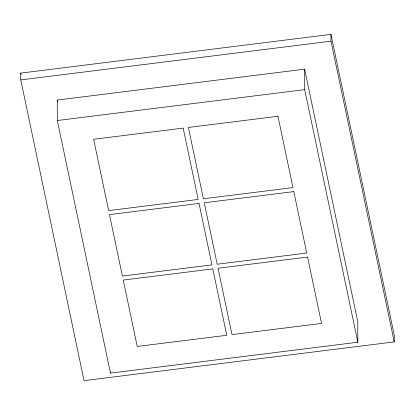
<?xml version="1.0" encoding="UTF-8"?>
<svg xmlns="http://www.w3.org/2000/svg" width="415" height="415" viewBox="0 0 415 415"><rect width="100%" height="100%" fill="white"/><g stroke="black" fill="none" stroke-linecap="round" stroke-linejoin="round"><path stroke-width="0.62" d="M20.75 73.102L330.957 34.367L394.224 335.076L394.25 341.898L84.043 380.633L20.776 79.924L20.75 73.102L21.015 74.373M20.776 79.924L330.983 41.184L330.957 34.367M57.249 100.056L304.631 69.165L357.777 321.76L357.844 342.214L110.468 373.106L57.322 120.511L57.249 100.056L57.514 101.322M57.322 120.511L304.698 89.619L304.631 69.165M330.983 41.184L394.25 341.898M304.698 89.619L357.844 342.214M110.463 371.83L110.468 373.106M183.171 128.105L93.629 139.284L108.637 210.618L198.178 199.433L183.171 128.105M277.951 116.267L188.405 127.452L203.412 198.78L292.959 187.596L277.951 116.267M199.024 203.443L109.477 214.622L122.404 276.063L211.951 264.879L199.024 203.443M293.804 191.606L204.258 202.79L217.185 264.225L306.732 253.046L293.804 191.606M212.791 268.889L123.25 280.073L137.215 346.452L226.761 335.273L212.791 268.889M307.572 257.051L218.031 268.235L231.995 334.62L321.542 323.435L307.572 257.051"/></g></svg>
